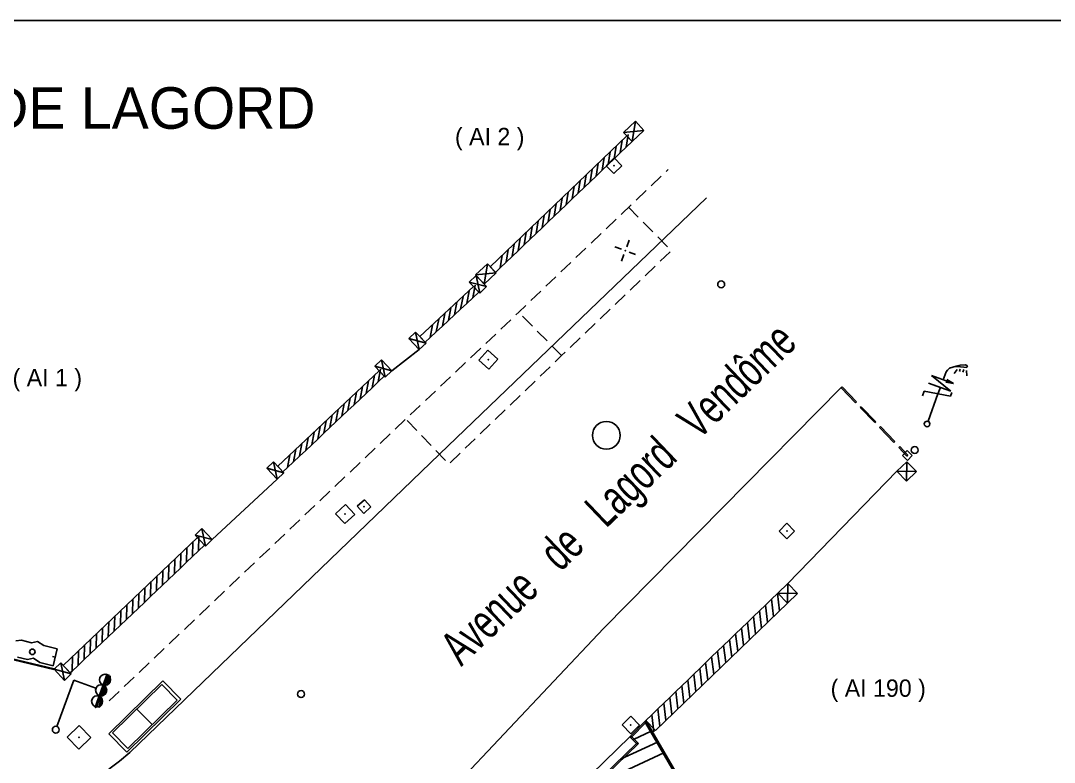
# Model space of a CAD drawing. Extents: x -215 to 206, y -120 to -34.
# Drawn here: x -129.6 to -99.75, y -55.29 to -33.86 of the extents above; entities that cross this region are included whole.
import ezdxf
from ezdxf.enums import TextEntityAlignment as Align

# ---------------------------------------------------------------- set-up
doc = ezdxf.new("R2010")
doc.units = 0
doc.header["$MEASUREMENT"] = 0
doc.layers.add('TOP$BATI', color=7, linetype='CONTINUOUS')
doc.styles.add('txt', font='TXT', dxfattribs={"height": 0.2})

msp = doc.modelspace()

# ---------------------------------------------------------------- linework, layer by layer
at = {"layer": 'TOP$BATI', "color": 7, "linetype": 'Continuous'}
for p, q in [((206.037, -33.859, 989.685), (-214.731, -33.859, 989.685)), ((-112.188, -37.088, 999.216), (-111.844, -36.767, 999.216)), ((-112.188, -37.088, 999.216), (-111.844, -36.767, 999.216)), ((-111.844, -36.767, 999.216), (-111.942, -37.351, 999.216)), ((-111.844, -36.767, 999.216), (-111.598, -37.03, 999.216)), ((-112.094, -37.192, 999.216), (-116.039, -40.976, 999.216)), ((-111.598, -37.03, 999.216), (-112.188, -37.088, 999.216)), ((-111.942, -37.351, 999.216), (-112.188, -37.088, 999.216)), ((-112.115, -37.517, 999.216), (-112.051, -37.15, 999.216)), ((-112.051, -37.15, 999.216), (-112.115, -37.517, 999.216)), ((-111.942, -37.351, 999.216), (-112.094, -37.192, 999.216)), ((-111.598, -37.03, 999.216), (-111.942, -37.351, 999.216)), ((-112.462, -37.849, 999.216), (-112.397, -37.483, 999.216)), ((-112.397, -37.483, 999.216), (-112.462, -37.849, 999.216)), ((-112.288, -37.683, 999.216), (-112.224, -37.316, 999.216)), ((-112.224, -37.316, 999.216), (-112.288, -37.683, 999.216)), ((-112.115, -37.517, 999.216), (-112.288, -37.683, 999.216)), ((-111.942, -37.351, 999.216), (-112.115, -37.517, 999.216)), ((-112.808, -38.181, 999.216), (-112.744, -37.815, 999.216)), ((-112.744, -37.815, 999.216), (-112.808, -38.181, 999.216)), ((-112.46, -37.826, 999.401), (-112.689, -38.05, 999.401)), ((-112.635, -38.015, 999.216), (-112.571, -37.649, 999.216)), ((-112.571, -37.649, 999.216), (-112.635, -38.015, 999.216)), ((-112.462, -37.849, 999.216), (-112.635, -38.015, 999.216)), ((-112.288, -37.683, 999.216), (-112.462, -37.849, 999.216)), ((-112.236, -38.056, 999.401), (-112.46, -37.826, 999.401)), ((-113.154, -38.514, 999.216), (-113.09, -38.147, 999.216)), ((-113.09, -38.147, 999.216), (-113.154, -38.514, 999.216)), ((-112.981, -38.348, 999.216), (-112.917, -37.981, 999.216)), ((-112.917, -37.981, 999.216), (-112.981, -38.348, 999.216)), ((-112.808, -38.181, 999.216), (-112.981, -38.348, 999.216)), ((-112.635, -38.015, 999.216), (-112.808, -38.181, 999.216)), ((-112.689, -38.05, 999.401), (-112.465, -38.28, 999.401)), ((-112.465, -38.28, 999.401), (-112.236, -38.056, 999.401)), ((-110.96, -38.216, 991.352), (-110.899, -38.157, 991.352)), ((-113.501, -38.846, 999.216), (-113.437, -38.48, 999.216)), ((-113.437, -38.48, 999.216), (-113.501, -38.846, 999.216)), ((-113.328, -38.68, 999.216), (-113.263, -38.313, 999.216)), ((-113.263, -38.313, 999.216), (-113.328, -38.68, 999.216)), ((-112.981, -38.348, 999.216), (-113.154, -38.514, 999.216)), ((-111.394, -38.631, 991.352), (-111.105, -38.355, 991.352)), ((-113.674, -39.012, 999.216), (-113.61, -38.646, 999.216)), ((-113.61, -38.646, 999.216), (-113.674, -39.012, 999.216)), ((-113.328, -38.68, 999.216), (-113.501, -38.846, 999.216)), ((-113.154, -38.514, 999.216), (-113.328, -38.68, 999.216)), ((-111.827, -39.046, 991.352), (-111.538, -38.769, 991.352)), ((-117.498, -46.383, 999.996), (-109.793, -38.979, 999.996)), ((-114.021, -39.344, 999.216), (-113.956, -38.978, 999.216)), ((-113.956, -38.978, 999.216), (-114.021, -39.344, 999.216)), ((-113.847, -39.178, 999.216), (-113.783, -38.812, 999.216)), ((-113.783, -38.812, 999.216), (-113.847, -39.178, 999.216)), ((-113.674, -39.012, 999.216), (-113.847, -39.178, 999.216)), ((-113.501, -38.846, 999.216), (-113.674, -39.012, 999.216)), ((-114.367, -39.677, 999.216), (-114.303, -39.31, 999.216)), ((-114.303, -39.31, 999.216), (-114.367, -39.677, 999.216)), ((-114.194, -39.51, 999.216), (-114.129, -39.144, 999.216)), ((-114.129, -39.144, 999.216), (-114.194, -39.51, 999.216)), ((-114.021, -39.344, 999.216), (-114.194, -39.51, 999.216)), ((-113.847, -39.178, 999.216), (-114.021, -39.344, 999.216)), ((-112.26, -39.461, 991.352), (-111.972, -39.184, 991.352)), ((-112.042, -39.252, 999.283), (-111.762, -39.537, 999.283)), ((-114.713, -40.009, 999.216), (-114.649, -39.642, 999.216)), ((-114.649, -39.642, 999.216), (-114.713, -40.009, 999.216)), ((-114.54, -39.843, 999.216), (-114.476, -39.476, 999.216)), ((-114.476, -39.476, 999.216), (-114.54, -39.843, 999.216)), ((-114.367, -39.677, 999.216), (-114.54, -39.843, 999.216)), ((-114.194, -39.51, 999.216), (-114.367, -39.677, 999.216)), ((-112.694, -39.876, 991.352), (-112.405, -39.599, 991.352)), ((-111.622, -39.68, 996.573), (-111.342, -39.966, 996.573)), ((-115.06, -40.341, 999.216), (-114.996, -39.975, 999.216)), ((-114.996, -39.975, 999.216), (-115.06, -40.341, 999.216)), ((-114.887, -40.175, 999.216), (-114.822, -39.809, 999.216)), ((-114.822, -39.809, 999.216), (-114.887, -40.175, 999.216)), ((-114.54, -39.843, 999.216), (-114.713, -40.009, 999.216)), ((-115.233, -40.507, 999.216), (-115.169, -40.141, 999.216)), ((-115.169, -40.141, 999.216), (-115.233, -40.507, 999.216)), ((-114.887, -40.175, 999.216), (-115.06, -40.341, 999.216)), ((-114.713, -40.009, 999.216), (-114.887, -40.175, 999.216)), ((-113.127, -40.291, 991.352), (-112.838, -40.014, 991.352)), ((-112.029, -40.204, 999.314), (-112.097, -40.392, 999.314)), ((-111.202, -40.108, 993.862), (-110.922, -40.394, 993.862)), ((-115.579, -40.84, 999.216), (-115.515, -40.473, 999.216)), ((-115.515, -40.473, 999.216), (-115.579, -40.84, 999.216)), ((-115.406, -40.673, 999.216), (-115.342, -40.307, 999.216)), ((-115.342, -40.307, 999.216), (-115.406, -40.673, 999.216)), ((-115.233, -40.507, 999.216), (-115.406, -40.673, 999.216)), ((-115.06, -40.341, 999.216), (-115.233, -40.507, 999.216)), ((-113.561, -40.705, 991.352), (-113.272, -40.429, 991.352)), ((-112.439, -40.395, 999.314), (-112.251, -40.464, 999.314)), ((-111.838, -40.614, 999.314), (-112.026, -40.546, 999.314)), ((-110.845, -40.536, 991.352), (-111.133, -40.813, 991.352)), ((-116.459, -41.208, 999.502), (-116.115, -40.887, 999.502)), ((-116.459, -41.208, 999.502), (-116.115, -40.887, 999.502)), ((-116.115, -40.887, 999.502), (-116.213, -41.471, 999.502)), ((-116.115, -40.887, 999.502), (-115.869, -41.15, 999.502)), ((-115.752, -41.006, 999.216), (-115.688, -40.639, 999.216)), ((-115.688, -40.639, 999.216), (-115.752, -41.006, 999.216)), ((-115.579, -40.84, 999.216), (-115.752, -41.006, 999.216)), ((-115.406, -40.673, 999.216), (-115.579, -40.84, 999.216)), ((-113.994, -41.12, 991.352), (-113.705, -40.844, 991.352)), ((-112.248, -40.805, 999.314), (-112.18, -40.617, 999.314)), ((-115.869, -41.15, 999.502), (-116.459, -41.208, 999.502)), ((-115.869, -41.15, 999.502), (-116.213, -41.471, 999.502)), ((-115.887, -41.134, 999.495), (-116.039, -40.976, 999.495)), ((-115.752, -41.006, 999.216), (-115.887, -41.134, 999.216)), ((-111.278, -40.951, 991.352), (-111.567, -41.228, 991.352)), ((-116.447, -41.226, 999.502), (-116.642, -41.412, 999.502)), ((-116.447, -41.226, 999.502), (-116.642, -41.412, 999.502)), ((-116.642, -41.412, 999.502), (-116.339, -41.73, 999.502)), ((-116.642, -41.412, 999.502), (-116.144, -41.544, 999.502)), ((-116.213, -41.471, 999.502), (-116.459, -41.208, 999.502)), ((-116.144, -41.544, 999.502), (-116.447, -41.226, 999.502)), ((-116.339, -41.73, 999.502), (-116.447, -41.226, 999.502)), ((-114.428, -41.535, 991.352), (-114.139, -41.259, 991.352)), ((-111.711, -41.366, 991.352), (-112, -41.643, 991.352)), ((-116.516, -41.54, 999.614), (-118.068, -42.99, 999.614)), ((-116.717, -42.029, 999.614), (-116.648, -41.663, 999.614)), ((-116.648, -41.663, 999.614), (-116.717, -42.029, 999.614)), ((-116.542, -41.865, 999.614), (-116.473, -41.499, 999.614)), ((-116.473, -41.499, 999.614), (-116.542, -41.865, 999.614)), ((-116.366, -41.701, 999.614), (-116.542, -41.865, 999.614)), ((-116.366, -41.701, 999.614), (-116.516, -41.54, 999.614)), ((-116.339, -41.73, 999.502), (-116.144, -41.544, 999.502)), ((-114.861, -41.95, 991.352), (-114.572, -41.673, 991.352)), ((-112.144, -41.782, 991.352), (-112.433, -42.058, 991.352)), ((-117.068, -42.357, 999.614), (-116.999, -41.991, 999.614)), ((-116.999, -41.991, 999.614), (-117.068, -42.357, 999.614)), ((-116.892, -42.193, 999.614), (-116.823, -41.827, 999.614)), ((-116.823, -41.827, 999.614), (-116.892, -42.193, 999.614)), ((-116.717, -42.029, 999.614), (-116.892, -42.193, 999.614)), ((-116.542, -41.865, 999.614), (-116.717, -42.029, 999.614)), ((-115.214, -42.287, 991.352), (-115.006, -42.088, 991.352)), ((-117.418, -42.684, 999.614), (-117.349, -42.319, 999.614)), ((-117.349, -42.319, 999.614), (-117.418, -42.684, 999.614)), ((-117.243, -42.521, 999.614), (-117.174, -42.155, 999.614)), ((-117.174, -42.155, 999.614), (-117.243, -42.521, 999.614)), ((-117.068, -42.357, 999.614), (-117.243, -42.521, 999.614)), ((-116.892, -42.193, 999.614), (-117.068, -42.357, 999.614)), ((-115.295, -42.364, 991.352), (-115.214, -42.287, 991.352)), ((-112.577, -42.197, 991.352), (-112.866, -42.474, 991.352)), ((-117.769, -43.012, 999.614), (-117.7, -42.647, 999.614)), ((-117.7, -42.647, 999.614), (-117.769, -43.012, 999.614)), ((-117.594, -42.848, 999.614), (-117.525, -42.483, 999.614)), ((-117.525, -42.483, 999.614), (-117.594, -42.848, 999.614)), ((-117.418, -42.684, 999.614), (-117.594, -42.848, 999.614)), ((-117.243, -42.521, 999.614), (-117.418, -42.684, 999.614)), ((-115.731, -42.776, 991.352), (-115.441, -42.502, 991.352)), ((-114.82, -42.685, 993.886), (-115.101, -42.401, 993.886)), ((-113.01, -42.612, 991.352), (-113.299, -42.889, 991.352)), ((-118.194, -42.861, 999.614), (-118.389, -43.047, 999.614)), ((-118.194, -42.861, 999.614), (-118.389, -43.047, 999.614)), ((-117.89, -43.18, 999.614), (-118.194, -42.861, 999.614)), ((-118.086, -43.366, 999.614), (-118.194, -42.861, 999.614)), ((-117.594, -42.848, 999.614), (-117.769, -43.012, 999.614)), ((-116.167, -43.189, 991.352), (-115.876, -42.914, 991.352)), ((-114.398, -43.112, 996.601), (-114.679, -42.827, 996.601)), ((-118.389, -43.047, 999.614), (-118.086, -43.366, 999.614)), ((-118.389, -43.047, 999.614), (-117.89, -43.18, 999.614)), ((-118.086, -43.366, 999.614), (-117.89, -43.18, 999.614)), ((-117.918, -43.151, 999.614), (-118.068, -42.99, 999.614)), ((-117.769, -43.012, 999.614), (-117.918, -43.151, 999.614)), ((-113.976, -43.538, 999.316), (-114.257, -43.254, 999.316)), ((-113.443, -43.027, 991.352), (-113.732, -43.304, 991.352)), ((-118.875, -43.978, 999.645), (-118.086, -43.366, 999.645)), ((-116.603, -43.601, 991.352), (-116.312, -43.326, 991.352)), ((-116.109, -43.378, 999.455), (-116.369, -43.666, 999.455)), ((-115.82, -43.638, 999.455), (-116.109, -43.378, 999.455)), ((-113.976, -43.538, 991.352), (-114.165, -43.72, 991.352)), ((-113.876, -43.443, 991.352), (-113.976, -43.538, 991.352)), ((-119.178, -43.659, 999.645), (-119.374, -43.845, 999.645)), ((-119.178, -43.659, 999.645), (-119.374, -43.845, 999.645)), ((-119.374, -43.845, 999.645), (-119.07, -44.164, 999.645)), ((-119.374, -43.845, 999.645), (-118.875, -43.978, 999.645)), ((-118.875, -43.978, 999.645), (-119.178, -43.659, 999.645)), ((-119.07, -44.164, 999.645), (-119.178, -43.659, 999.645)), ((-117.039, -44.013, 991.352), (-116.748, -43.738, 991.352)), ((-116.369, -43.666, 999.455), (-116.081, -43.927, 999.455)), ((-116.081, -43.927, 999.455), (-115.82, -43.638, 999.455)), ((-114.309, -43.858, 991.352), (-114.597, -44.136, 991.352)), ((-102.771, -43.897, 999.237), (-102.675, -43.868, 999.237)), ((-102.675, -43.868, 999.237), (-102.579, -43.839, 999.237)), ((-102.542, -43.853, 999.237), (-102.605, -43.851, 999.237)), ((-102.579, -43.839, 999.237), (-102.465, -43.817, 999.237)), ((-102.277, -43.885, 999.237), (-102.542, -43.853, 999.237)), ((-102.465, -43.817, 999.237), (-102.313, -43.808, 999.237)), ((-102.313, -43.808, 999.237), (-102.275, -43.822, 999.237)), ((-102.27, -43.867, 999.237), (-102.277, -43.885, 999.237)), ((-102.275, -43.822, 999.237), (-102.257, -43.829, 999.237)), ((-102.263, -43.848, 999.237), (-102.27, -43.867, 999.237)), ((-102.257, -43.829, 999.237), (-102.263, -43.848, 999.237)), ((-119.249, -43.975, 999.781), (-122.173, -46.737, 999.781)), ((-119.447, -44.465, 999.781), (-119.38, -44.099, 999.781)), ((-119.38, -44.099, 999.781), (-119.447, -44.465, 999.781)), ((-119.273, -44.3, 999.781), (-119.206, -43.934, 999.781)), ((-119.206, -43.934, 999.781), (-119.273, -44.3, 999.781)), ((-119.098, -44.136, 999.781), (-119.273, -44.3, 999.781)), ((-119.098, -44.136, 999.781), (-119.249, -43.975, 999.781)), ((-119.07, -44.164, 999.645), (-118.875, -43.978, 999.645)), ((-117.475, -44.425, 991.352), (-117.184, -44.151, 991.352)), ((-102.739, -44.569, 999.237), (-103.296, -44.111, 999.237)), ((-103.296, -44.111, 999.237), (-102.656, -44.343, 999.237)), ((-102.957, -44.234, 999.237), (-102.875, -44.008, 999.237)), ((-102.875, -44.008, 999.237), (-102.836, -43.959, 999.237)), ((-102.836, -43.959, 999.237), (-102.771, -43.897, 999.237)), ((-102.55, -43.935, 999.237), (-102.636, -44.053, 999.237)), ((-102.462, -43.925, 999.237), (-102.489, -44, 999.237)), ((-102.361, -43.94, 999.237), (-102.388, -44.015, 999.237)), ((-102.286, -43.967, 999.237), (-102.277, -44.119, 999.237)), ((-119.796, -44.795, 999.781), (-119.729, -44.429, 999.781)), ((-119.729, -44.429, 999.781), (-119.796, -44.795, 999.781)), ((-119.621, -44.63, 999.781), (-119.554, -44.264, 999.781)), ((-119.554, -44.264, 999.781), (-119.621, -44.63, 999.781)), ((-119.447, -44.465, 999.781), (-119.621, -44.63, 999.781)), ((-119.273, -44.3, 999.781), (-119.447, -44.465, 999.781)), ((-114.741, -44.275, 991.352), (-115.029, -44.552, 991.352)), ((-105.892, -44.452, 999.079), (-112.77, -51.422, 999.079)), ((-105.906, -44.466, 999.079), (-105.877, -44.438, 999.079)), ((-105.49, -44.898, 999.079), (-105.906, -44.466, 999.079)), ((-105.877, -44.438, 999.079), (-105.461, -44.87, 999.079)), ((-103.039, -44.459, 999.237), (-103.377, -44.336, 999.237)), ((-103.377, -44.336, 999.237), (-102.739, -44.569, 999.237)), ((-103.108, -44.647, 999.237), (-103.039, -44.459, 999.237)), ((-102.877, -44.305, 999.237), (-102.656, -44.343, 999.237)), ((-102.656, -44.343, 999.237), (-102.85, -44.23, 999.237)), ((-120.145, -45.124, 999.781), (-120.078, -44.758, 999.781)), ((-120.078, -44.758, 999.781), (-120.145, -45.124, 999.781)), ((-119.97, -44.96, 999.781), (-119.903, -44.594, 999.781)), ((-119.903, -44.594, 999.781), (-119.97, -44.96, 999.781)), ((-119.621, -44.63, 999.781), (-119.796, -44.795, 999.781)), ((-117.911, -44.838, 991.352), (-117.62, -44.563, 991.352)), ((-115.174, -44.69, 991.352), (-115.462, -44.968, 991.352)), ((-103.552, -44.698, 999.237), (-103.504, -44.567, 999.237)), ((-103.504, -44.567, 999.237), (-102.749, -44.714, 999.237)), ((-103.395, -45.436, 999.237), (-103.108, -44.647, 999.237)), ((-102.749, -44.714, 999.237), (-102.708, -44.601, 999.237)), ((-120.319, -45.289, 999.781), (-120.252, -44.923, 999.781)), ((-120.252, -44.923, 999.781), (-120.319, -45.289, 999.781)), ((-119.97, -44.96, 999.781), (-120.145, -45.124, 999.781)), ((-119.796, -44.795, 999.781), (-119.97, -44.96, 999.781)), ((-118.347, -45.25, 991.352), (-118.056, -44.975, 991.352)), ((-105.461, -44.87, 999.079), (-105.49, -44.898, 999.079)), ((-105.351, -45.042, 996.824), (-105.323, -45.015, 996.824)), ((-104.935, -45.474, 996.824), (-105.351, -45.042, 996.824)), ((-105.323, -45.015, 996.824), (-104.906, -45.447, 996.824)), ((-120.668, -45.619, 999.781), (-120.601, -45.253, 999.781)), ((-120.601, -45.253, 999.781), (-120.668, -45.619, 999.781)), ((-120.494, -45.454, 999.781), (-120.427, -45.088, 999.781)), ((-120.427, -45.088, 999.781), (-120.494, -45.454, 999.781)), ((-120.319, -45.289, 999.781), (-120.494, -45.454, 999.781)), ((-120.145, -45.124, 999.781), (-120.319, -45.289, 999.781)), ((-115.606, -45.106, 991.352), (-115.894, -45.384, 991.352)), ((-121.017, -45.948, 999.781), (-120.95, -45.582, 999.781)), ((-120.95, -45.582, 999.781), (-121.017, -45.948, 999.781)), ((-120.843, -45.783, 999.781), (-120.776, -45.418, 999.781)), ((-120.776, -45.418, 999.781), (-120.843, -45.783, 999.781)), ((-120.668, -45.619, 999.781), (-120.843, -45.783, 999.781)), ((-120.494, -45.454, 999.781), (-120.668, -45.619, 999.781)), ((-118.782, -45.663, 991.657), (-118.492, -45.387, 991.657)), ((-118.161, -45.699, 991.352), (-118.437, -45.41, 991.352)), ((-116.038, -45.523, 991.352), (-116.326, -45.8, 991.352)), ((-104.906, -45.447, 996.824), (-104.935, -45.474, 996.824)), ((-104.796, -45.618, 994.569), (-104.767, -45.591, 994.569)), ((-104.38, -46.051, 994.569), (-104.796, -45.618, 994.569)), ((-104.767, -45.591, 994.569), (-104.351, -46.023, 994.569)), ((-121.366, -46.278, 999.781), (-121.299, -45.912, 999.781)), ((-121.299, -45.912, 999.781), (-121.366, -46.278, 999.781)), ((-121.192, -46.113, 999.781), (-121.125, -45.747, 999.781)), ((-121.125, -45.747, 999.781), (-121.192, -46.113, 999.781)), ((-121.017, -45.948, 999.781), (-121.192, -46.113, 999.781)), ((-120.843, -45.783, 999.781), (-121.017, -45.948, 999.781)), ((-119.217, -46.076, 992.089), (-118.927, -45.801, 992.089)), ((-117.746, -46.133, 991.352), (-118.022, -45.844, 991.352)), ((-116.471, -45.938, 991.352), (-116.759, -46.216, 991.352)), ((-121.715, -46.608, 999.781), (-121.648, -46.242, 999.781)), ((-121.648, -46.242, 999.781), (-121.715, -46.608, 999.781)), ((-121.541, -46.443, 999.781), (-121.474, -46.077, 999.781)), ((-121.474, -46.077, 999.781), (-121.541, -46.443, 999.781)), ((-121.192, -46.113, 999.781), (-121.366, -46.278, 999.781)), ((-119.652, -46.49, 992.521), (-119.362, -46.214, 992.521)), ((-104.351, -46.023, 994.569), (-104.38, -46.051, 994.569)), ((-104.242, -46.195, 992.314), (-104.213, -46.167, 992.314)), ((-104.005, -46.44, 992.314), (-104.242, -46.195, 992.314)), ((-104.213, -46.167, 992.314), (-103.976, -46.413, 992.314)), ((-126.444, -55.004, 999.996), (-117.498, -46.383, 999.996)), ((-121.89, -46.772, 999.781), (-121.823, -46.406, 999.781)), ((-121.823, -46.406, 999.781), (-121.89, -46.772, 999.781)), ((-121.541, -46.443, 999.781), (-121.715, -46.608, 999.781)), ((-121.366, -46.278, 999.781), (-121.541, -46.443, 999.781)), ((-117.331, -46.566, 991.352), (-117.608, -46.277, 991.352)), ((-116.903, -46.355, 991.352), (-117.191, -46.632, 991.352)), ((-103.994, -46.284, 991.352), (-104.133, -46.428, 991.352)), ((-104.133, -46.428, 991.352), (-103.989, -46.567, 991.352)), ((-103.976, -46.413, 992.314), (-104.005, -46.44, 992.314)), ((-103.85, -46.423, 991.352), (-103.994, -46.284, 991.352)), ((-103.989, -46.567, 991.352), (-103.85, -46.423, 991.352)), ((-122.298, -46.608, 999.781), (-122.493, -46.794, 999.781)), ((-122.298, -46.608, 999.781), (-122.493, -46.794, 999.781)), ((-122.493, -46.794, 999.781), (-122.19, -47.112, 999.781)), ((-122.493, -46.794, 999.781), (-121.994, -46.926, 999.781)), ((-121.994, -46.926, 999.781), (-122.298, -46.608, 999.781)), ((-122.19, -47.112, 999.781), (-122.298, -46.608, 999.781)), ((-122.022, -46.897, 999.781), (-122.173, -46.737, 999.781)), ((-121.89, -46.772, 999.781), (-122.022, -46.897, 999.781)), ((-121.715, -46.608, 999.781), (-121.89, -46.772, 999.781)), ((-120.087, -46.903, 992.953), (-119.797, -46.627, 992.953)), ((-104.003, -46.603, 999.207), (-104.291, -46.881, 999.207)), ((-104.003, -46.603, 999.207), (-104.013, -47.169, 999.207)), ((-103.725, -46.891, 999.207), (-104.003, -46.603, 999.207)), ((-124.063, -48.856, 999.781), (-122.19, -47.112, 999.781)), ((-122.19, -47.112, 999.781), (-121.994, -46.926, 999.781)), ((-120.522, -47.316, 993.384), (-120.232, -47.041, 993.384)), ((-104.291, -46.881, 999.207), (-107.441, -50.121, 999.207)), ((-104.291, -46.881, 999.207), (-104.013, -47.169, 999.207)), ((-103.725, -46.891, 999.207), (-104.291, -46.881, 999.207)), ((-104.013, -47.169, 999.207), (-103.725, -46.891, 999.207)), ((-104.013, -47.169, 999.207), (-103.725, -46.891, 999.207)), ((-120.957, -47.73, 993.816), (-120.667, -47.454, 993.816)), ((-119.673, -47.708, 999.574), (-119.876, -47.893, 999.574)), ((-119.488, -47.911, 999.574), (-119.673, -47.708, 999.574)), ((-121.392, -48.143, 994.248), (-121.102, -47.867, 994.248)), ((-120.219, -47.842, 999.592), (-120.502, -48.11, 999.592)), ((-119.952, -48.125, 999.592), (-120.219, -47.842, 999.592)), ((-119.876, -47.893, 999.574), (-119.691, -48.096, 999.574)), ((-119.691, -48.096, 999.574), (-119.488, -47.911, 999.574)), ((-121.826, -48.556, 994.68), (-121.536, -48.281, 994.68)), ((-120.502, -48.11, 999.592), (-120.234, -48.392, 999.592)), ((-120.234, -48.392, 999.592), (-119.952, -48.125, 999.592)), ((-124.366, -48.537, 999.961), (-124.562, -48.723, 999.961)), ((-124.366, -48.537, 999.961), (-124.562, -48.723, 999.961)), ((-124.063, -48.856, 999.961), (-124.366, -48.537, 999.961)), ((-124.258, -49.042, 999.961), (-124.366, -48.537, 999.961)), ((-107.474, -48.383, 999.226), (-107.698, -48.611, 999.226)), ((-107.698, -48.611, 999.226), (-107.471, -48.836, 999.226)), ((-107.246, -48.608, 999.226), (-107.474, -48.383, 999.226)), ((-107.471, -48.836, 999.226), (-107.246, -48.608, 999.226)), ((-124.493, -48.796, 999.961), (-128.371, -52.489, 999.961)), ((-124.634, -49.344, 999.961), (-124.623, -48.92, 999.961)), ((-124.623, -48.92, 999.961), (-124.634, -49.344, 999.961)), ((-124.562, -48.723, 999.961), (-124.258, -49.042, 999.961)), ((-124.562, -48.723, 999.961), (-124.063, -48.856, 999.961)), ((-124.286, -49.013, 999.961), (-124.493, -48.796, 999.961)), ((-124.46, -49.179, 999.961), (-124.45, -48.755, 999.961)), ((-124.45, -48.755, 999.961), (-124.46, -49.179, 999.961)), ((-124.258, -49.042, 999.961), (-124.063, -48.856, 999.961)), ((-122.261, -48.97, 995.111), (-121.971, -48.694, 995.111)), ((-124.981, -49.675, 999.961), (-124.971, -49.251, 999.961)), ((-124.971, -49.251, 999.961), (-124.981, -49.675, 999.961)), ((-124.808, -49.51, 999.961), (-124.797, -49.086, 999.961)), ((-124.797, -49.086, 999.961), (-124.808, -49.51, 999.961)), ((-124.46, -49.179, 999.961), (-124.634, -49.344, 999.961)), ((-124.286, -49.013, 999.961), (-124.46, -49.179, 999.961)), ((-122.696, -49.383, 995.543), (-122.406, -49.108, 995.543)), ((-125.155, -49.841, 999.961), (-125.145, -49.416, 999.961)), ((-125.145, -49.416, 999.961), (-125.155, -49.841, 999.961)), ((-124.808, -49.51, 999.961), (-124.981, -49.675, 999.961)), ((-124.634, -49.344, 999.961), (-124.808, -49.51, 999.961)), ((-123.131, -49.797, 995.975), (-122.841, -49.521, 995.975)), ((-125.503, -50.172, 999.961), (-125.492, -49.748, 999.961)), ((-125.492, -49.748, 999.961), (-125.503, -50.172, 999.961)), ((-125.329, -50.006, 999.961), (-125.319, -49.582, 999.961)), ((-125.319, -49.582, 999.961), (-125.329, -50.006, 999.961)), ((-125.155, -49.841, 999.961), (-125.329, -50.006, 999.961)), ((-124.981, -49.675, 999.961), (-125.155, -49.841, 999.961)), ((-125.85, -50.503, 999.961), (-125.84, -50.079, 999.961)), ((-125.84, -50.079, 999.961), (-125.85, -50.503, 999.961)), ((-125.676, -50.337, 999.961), (-125.666, -49.913, 999.961)), ((-125.666, -49.913, 999.961), (-125.676, -50.337, 999.961)), ((-125.329, -50.006, 999.961), (-125.503, -50.172, 999.961)), ((-123.566, -50.21, 996.407), (-123.276, -49.934, 996.407)), ((-107.441, -50.121, 999.223), (-107.73, -50.399, 999.223)), ((-107.441, -50.121, 999.223), (-107.451, -50.688, 999.223)), ((-107.163, -50.409, 999.223), (-107.441, -50.121, 999.223)), ((-126.198, -50.834, 999.961), (-126.188, -50.41, 999.961)), ((-126.188, -50.41, 999.961), (-126.198, -50.834, 999.961)), ((-126.024, -50.668, 999.961), (-126.014, -50.244, 999.961)), ((-126.014, -50.244, 999.961), (-126.024, -50.668, 999.961)), ((-125.676, -50.337, 999.961), (-125.85, -50.503, 999.961)), ((-125.503, -50.172, 999.961), (-125.676, -50.337, 999.961)), ((-124.001, -50.623, 996.838), (-123.711, -50.348, 996.838)), ((-107.917, -50.58, 991.352), (-107.744, -50.413, 991.352)), ((-107.744, -50.413, 991.352), (-107.73, -50.399, 991.352)), ((-107.744, -50.413, 991.352), (-107.682, -50.91, 991.352)), ((-107.682, -50.91, 991.352), (-107.744, -50.413, 991.352)), ((-107.73, -50.399, 999.223), (-107.452, -50.687, 999.223)), ((-107.73, -50.399, 999.223), (-107.451, -50.688, 999.223)), ((-107.163, -50.409, 999.223), (-107.73, -50.399, 999.223)), ((-107.451, -50.688, 999.223), (-107.163, -50.409, 999.223)), ((-107.451, -50.688, 999.223), (-107.163, -50.409, 999.223)), ((-126.546, -51.165, 999.961), (-126.535, -50.741, 999.961)), ((-126.535, -50.741, 999.961), (-126.546, -51.165, 999.961)), ((-126.372, -50.999, 999.961), (-126.361, -50.575, 999.961)), ((-126.361, -50.575, 999.961), (-126.372, -50.999, 999.961)), ((-126.024, -50.668, 999.961), (-126.198, -50.834, 999.961)), ((-125.85, -50.503, 999.961), (-126.024, -50.668, 999.961)), ((-111.266, -54.367, 991.352), (-107.452, -50.687, 991.352)), ((-108.09, -50.747, 991.352), (-107.917, -50.58, 991.352)), ((-107.917, -50.58, 991.352), (-107.855, -51.076, 991.352)), ((-107.855, -51.076, 991.352), (-107.917, -50.58, 991.352)), ((-126.719, -51.33, 999.961), (-126.709, -50.906, 999.961)), ((-126.709, -50.906, 999.961), (-126.719, -51.33, 999.961)), ((-126.372, -50.999, 999.961), (-126.546, -51.165, 999.961)), ((-126.198, -50.834, 999.961), (-126.372, -50.999, 999.961)), ((-124.436, -51.037, 997.27), (-124.146, -50.761, 997.27)), ((-108.435, -51.08, 991.352), (-108.262, -50.913, 991.352)), ((-108.262, -50.913, 991.352), (-108.09, -50.747, 991.352)), ((-108.262, -50.913, 991.352), (-108.2, -51.409, 991.352)), ((-108.2, -51.409, 991.352), (-108.262, -50.913, 991.352)), ((-108.09, -50.747, 991.352), (-108.028, -51.243, 991.352)), ((-108.028, -51.243, 991.352), (-108.09, -50.747, 991.352)), ((-127.067, -51.661, 999.961), (-127.056, -51.237, 999.961)), ((-127.056, -51.237, 999.961), (-127.067, -51.661, 999.961)), ((-126.893, -51.496, 999.961), (-126.883, -51.072, 999.961)), ((-126.883, -51.072, 999.961), (-126.893, -51.496, 999.961)), ((-126.719, -51.33, 999.961), (-126.893, -51.496, 999.961)), ((-126.546, -51.165, 999.961), (-126.719, -51.33, 999.961)), ((-124.871, -51.45, 997.702), (-124.581, -51.175, 997.702)), ((-108.78, -51.413, 991.352), (-108.608, -51.247, 991.352)), ((-108.608, -51.247, 991.352), (-108.435, -51.08, 991.352)), ((-108.608, -51.247, 991.352), (-108.546, -51.743, 991.352)), ((-108.546, -51.743, 991.352), (-108.608, -51.247, 991.352)), ((-108.435, -51.08, 991.352), (-108.373, -51.576, 991.352)), ((-108.373, -51.576, 991.352), (-108.435, -51.08, 991.352)), ((-127.414, -51.992, 999.961), (-127.404, -51.568, 999.961)), ((-127.404, -51.568, 999.961), (-127.414, -51.992, 999.961)), ((-127.241, -51.827, 999.961), (-127.23, -51.403, 999.961)), ((-127.23, -51.403, 999.961), (-127.241, -51.827, 999.961)), ((-126.893, -51.496, 999.961), (-127.067, -51.661, 999.961)), ((-125.305, -51.864, 998.134), (-125.016, -51.588, 998.134)), ((-112.77, -51.422, 999.079), (-118.055, -57.025, 999.079)), ((-109.126, -51.746, 991.352), (-108.953, -51.58, 991.352)), ((-108.953, -51.58, 991.352), (-108.78, -51.413, 991.352)), ((-108.953, -51.58, 991.352), (-108.891, -52.076, 991.352)), ((-108.891, -52.076, 991.352), (-108.953, -51.58, 991.352)), ((-108.78, -51.413, 991.352), (-108.719, -51.909, 991.352)), ((-108.719, -51.909, 991.352), (-108.78, -51.413, 991.352)), ((-129.573, -51.765, 991.352), (-129.74, -51.777, 991.352)), ((-129.281, -51.835, 991.352), (-129.573, -51.765, 991.352)), ((-129.107, -51.794, 991.352), (-129.281, -51.835, 991.352)), ((-128.931, -51.918, 991.352), (-129.107, -51.794, 991.352)), ((-128.542, -52.011, 991.352), (-128.931, -51.918, 991.352)), ((-127.762, -52.323, 999.961), (-127.752, -51.899, 999.961)), ((-127.752, -51.899, 999.961), (-127.762, -52.323, 999.961)), ((-127.588, -52.158, 999.961), (-127.578, -51.734, 999.961)), ((-127.578, -51.734, 999.961), (-127.588, -52.158, 999.961)), ((-127.241, -51.827, 999.961), (-127.414, -51.992, 999.961)), ((-127.067, -51.661, 999.961), (-127.241, -51.827, 999.961)), ((-109.471, -52.08, 991.352), (-109.299, -51.913, 991.352)), ((-109.299, -51.913, 991.352), (-109.126, -51.746, 991.352)), ((-109.299, -51.913, 991.352), (-109.237, -52.409, 991.352)), ((-109.237, -52.409, 991.352), (-109.299, -51.913, 991.352)), ((-109.126, -51.746, 991.352), (-109.064, -52.243, 991.352)), ((-109.064, -52.243, 991.352), (-109.126, -51.746, 991.352)), ((-128.637, -52.612, 991.352), (-130.967, -52.056, 991.352)), ((-130.962, -52.037, 991.352), (-128.633, -52.593, 991.352)), ((-128.6, -52.255, 991.352), (-128.678, -52.236, 991.352)), ((-128.658, -52.498, 991.352), (-128.542, -52.011, 991.352)), ((-128.11, -52.654, 999.961), (-128.099, -52.23, 999.961)), ((-128.099, -52.23, 999.961), (-128.11, -52.654, 999.961)), ((-127.936, -52.489, 999.961), (-127.925, -52.065, 999.961)), ((-127.925, -52.065, 999.961), (-127.936, -52.489, 999.961)), ((-127.588, -52.158, 999.961), (-127.762, -52.323, 999.961)), ((-127.414, -51.992, 999.961), (-127.588, -52.158, 999.961)), ((-125.74, -52.277, 998.565), (-125.45, -52.001, 998.565)), ((-109.644, -52.246, 991.352), (-109.471, -52.08, 991.352)), ((-109.471, -52.08, 991.352), (-109.409, -52.576, 991.352)), ((-109.409, -52.576, 991.352), (-109.471, -52.08, 991.352)), ((-129.397, -52.321, 991.352), (-129.689, -52.252, 991.352)), ((-129.223, -52.281, 991.352), (-129.397, -52.321, 991.352)), ((-129.047, -52.405, 991.352), (-129.223, -52.281, 991.352)), ((-128.658, -52.498, 991.352), (-129.047, -52.405, 991.352)), ((-128.44, -52.416, 999.961), (-128.635, -52.602, 999.961)), ((-128.44, -52.416, 999.961), (-128.635, -52.602, 999.961)), ((-128.136, -52.735, 999.961), (-128.44, -52.416, 999.961)), ((-128.332, -52.921, 999.961), (-128.44, -52.416, 999.961)), ((-128.164, -52.706, 999.961), (-128.371, -52.489, 999.961)), ((-127.936, -52.489, 999.961), (-128.11, -52.654, 999.961)), ((-127.762, -52.323, 999.961), (-127.936, -52.489, 999.961)), ((-126.175, -52.69, 998.997), (-125.885, -52.415, 998.997)), ((-109.989, -52.58, 991.352), (-109.817, -52.413, 991.352)), ((-109.817, -52.413, 991.352), (-109.644, -52.246, 991.352)), ((-109.817, -52.413, 991.352), (-109.755, -52.909, 991.352)), ((-109.755, -52.909, 991.352), (-109.817, -52.413, 991.352)), ((-109.644, -52.246, 991.352), (-109.582, -52.743, 991.352)), ((-109.582, -52.743, 991.352), (-109.644, -52.246, 991.352)), ((-128.633, -52.593, 991.352), (-128.637, -52.612, 991.352)), ((-128.635, -52.602, 999.961), (-128.332, -52.921, 999.961)), ((-128.635, -52.602, 999.961), (-128.136, -52.735, 999.961)), ((-128.332, -52.921, 999.961), (-128.136, -52.735, 999.961)), ((-128.11, -52.654, 999.961), (-128.164, -52.706, 999.961)), ((-127.103, -52.737, 999.97), (-127.451, -53.696, 999.97)), ((-127.084, -52.744, 999.97), (-127.433, -53.703, 999.97)), ((-127.193, -53.045, 999.97), (-127.091, -52.763, 999.97)), ((-127.034, -52.783, 999.97), (-127.174, -53.052, 999.97)), ((-127.118, -53.072, 999.97), (-127.016, -52.79, 999.97)), ((-127.091, -52.763, 999.97), (-127.034, -52.783, 999.97)), ((-127.016, -52.79, 999.97), (-127.017, -52.853, 999.97)), ((-126.61, -53.103, 999.429), (-126.32, -52.828, 999.429)), ((-110.335, -52.913, 991.352), (-110.162, -52.746, 991.352)), ((-110.162, -52.746, 991.352), (-109.989, -52.58, 991.352)), ((-110.162, -52.746, 991.352), (-110.1, -53.243, 991.352)), ((-110.1, -53.243, 991.352), (-110.162, -52.746, 991.352)), ((-109.989, -52.58, 991.352), (-109.927, -53.076, 991.352)), ((-109.927, -53.076, 991.352), (-109.989, -52.58, 991.352)), ((-128.549, -54.254, 999.97), (-128.063, -52.92, 999.97)), ((-128.063, -52.92, 999.97), (-127.424, -53.152, 999.97)), ((-127.31, -53.364, 999.97), (-127.207, -53.082, 999.97)), ((-127.188, -53.089, 999.97), (-127.291, -53.371, 999.97)), ((-127.253, -53.385, 999.97), (-127.151, -53.103, 999.97)), ((-127.139, -53.129, 999.97), (-127.221, -53.354, 999.97)), ((-127.207, -53.082, 999.97), (-127.188, -53.089, 999.97)), ((-127.174, -53.052, 999.97), (-127.118, -53.072, 999.97)), ((-127.151, -53.103, 999.97), (-127.139, -53.129, 999.97)), ((-127.017, -52.853, 999.97), (-127.098, -53.016, 999.97)), ((-127.098, -53.016, 999.97), (-127.053, -53.011, 999.97)), ((-127.053, -53.011, 999.97), (-127.012, -52.898, 999.97)), ((-127.053, -54.463, 999.772), (-125.493, -52.934, 999.772)), ((-126.947, -54.439, 999.772), (-125.519, -53.039, 999.772)), ((-125.519, -53.039, 999.772), (-125.078, -53.49, 999.772)), ((-125.493, -52.934, 999.772), (-124.972, -53.466, 999.772)), ((-110.68, -53.246, 991.352), (-110.507, -53.08, 991.352)), ((-110.507, -53.08, 991.352), (-110.335, -52.913, 991.352)), ((-110.507, -53.08, 991.352), (-110.446, -53.576, 991.352)), ((-110.446, -53.576, 991.352), (-110.507, -53.08, 991.352)), ((-110.335, -52.913, 991.352), (-110.273, -53.409, 991.352)), ((-110.273, -53.409, 991.352), (-110.335, -52.913, 991.352)), ((-127.433, -53.703, 999.97), (-127.317, -53.383, 999.97)), ((-127.305, -53.409, 999.97), (-127.4, -53.672, 999.97)), ((-127.344, -53.692, 999.97), (-127.267, -53.422, 999.97)), ((-127.317, -53.383, 999.97), (-127.305, -53.409, 999.97)), ((-127.291, -53.371, 999.97), (-127.253, -53.385, 999.97)), ((-127.267, -53.422, 999.97), (-127.255, -53.448, 999.97)), ((-127.221, -53.354, 999.97), (-127.195, -53.342, 999.97)), ((-127.195, -53.342, 999.97), (-127.134, -53.173, 999.97)), ((-127.128, -53.217, 999.97), (-127.169, -53.33, 999.97)), ((-127.134, -53.173, 999.97), (-127.128, -53.217, 999.97)), ((-127.045, -53.517, 999.86), (-126.755, -53.241, 999.86)), ((-111.025, -53.58, 991.352), (-110.853, -53.413, 991.352)), ((-110.853, -53.413, 991.352), (-110.68, -53.246, 991.352)), ((-110.853, -53.413, 991.352), (-110.791, -53.909, 991.352)), ((-110.791, -53.909, 991.352), (-110.853, -53.413, 991.352)), ((-110.68, -53.246, 991.352), (-110.618, -53.743, 991.352)), ((-110.618, -53.743, 991.352), (-110.68, -53.246, 991.352)), ((-127.4, -53.672, 999.97), (-127.344, -53.692, 999.97)), ((-127.255, -53.448, 999.97), (-127.344, -53.692, 999.97)), ((-127.344, -53.692, 999.97), (-127.293, -53.668, 999.97)), ((-127.293, -53.668, 999.97), (-127.243, -53.474, 999.97)), ((-127.245, -53.537, 999.97), (-127.286, -53.65, 999.97)), ((-127.243, -53.474, 999.97), (-127.245, -53.537, 999.97)), ((-124.972, -53.466, 999.772), (-126.531, -54.995, 999.772)), ((-125.078, -53.49, 999.772), (-126.506, -54.89, 999.772)), ((-111.198, -53.746, 991.352), (-111.025, -53.58, 991.352)), ((-111.025, -53.58, 991.352), (-110.963, -54.076, 991.352)), ((-110.963, -54.076, 991.352), (-111.025, -53.58, 991.352)), ((-125.802, -54.2, 999.772), (-126.244, -53.75, 999.772)), ((-111.974, -53.955, 999.419), (-112.232, -54.206, 999.419)), ((-111.723, -54.213, 999.419), (-111.974, -53.955, 999.419)), ((-111.543, -54.08, 991.352), (-111.371, -53.913, 991.352)), ((-111.371, -53.913, 991.352), (-111.198, -53.746, 991.352)), ((-111.371, -53.913, 991.352), (-111.309, -54.409, 991.352)), ((-111.309, -54.409, 991.352), (-111.371, -53.913, 991.352)), ((-111.198, -53.746, 991.352), (-111.136, -54.243, 991.352)), ((-111.136, -54.243, 991.352), (-111.198, -53.746, 991.352)), ((-127.911, -54.222, 999.921), (-128.258, -54.559, 999.921)), ((-127.575, -54.569, 999.921), (-127.911, -54.222, 999.921)), ((-112.232, -54.206, 999.419), (-111.981, -54.464, 999.419)), ((-112.005, -54.551, 991.352), (-111.543, -54.08, 991.352)), ((-111.981, -54.464, 999.419), (-111.723, -54.213, 999.419)), ((-111.552, -54.145, 991.352), (-111.949, -54.551, 991.352)), ((-111.543, -54.08, 991.352), (-111.552, -54.145, 991.352)), ((-111.552, -54.145, 991.352), (-111.543, -54.08, 991.352)), ((-109.482, -57.722, 991.352), (-111.552, -54.145, 991.352)), ((-111.543, -54.08, 991.352), (-111.266, -54.367, 991.352)), ((-111.543, -54.08, 991.352), (-109.447, -57.702, 991.352)), ((-128.258, -54.559, 999.921), (-127.922, -54.906, 999.921)), ((-127.922, -54.906, 999.921), (-127.575, -54.569, 999.921)), ((-126.531, -54.995, 999.772), (-127.053, -54.463, 999.772)), ((-126.506, -54.89, 999.772), (-126.947, -54.439, 999.772)), ((-113.8, -56.295, 999.437), (-112.005, -54.551, 999.437)), ((-111.817, -54.745, 991.352), (-112.005, -54.551, 991.352)), ((-112.005, -54.551, 991.352), (-111.949, -54.551, 991.352)), ((-111.949, -54.551, 991.352), (-112.005, -54.551, 991.352)), ((-111.949, -54.551, 991.352), (-111.76, -54.746, 991.352)), ((-111.902, -54.63, 991.352), (-111.387, -54.39, 991.352)), ((-111.76, -54.746, 991.352), (-113.613, -56.546, 991.352)), ((-113.612, -56.489, 991.352), (-111.817, -54.745, 991.352)), ((-112.278, -55.203, 991.352), (-111.206, -54.703, 991.352)), ((-111.817, -54.745, 991.352), (-111.76, -54.746, 991.352)), ((-111.76, -54.746, 991.352), (-111.817, -54.745, 991.352)), ((-126.742, -55.252, 999.996), (-126.444, -55.004, 999.996)), ((-113.066, -55.968, 991.352), (-111.025, -55.016, 991.352)), ((-127.048, -55.489, 999.996), (-126.742, -55.252, 999.996))]:
    msp.add_line(p, q, dxfattribs=at)
for centre, radius in [((-109.368, -41.479, 999.254), 0.1), ((-112.683, -45.843, 999.44), 0.4), ((-103.422, -45.512, 999.237), 0.08), ((-103.779, -46.266, 999.248), 0.1), ((-129.261, -52.097, 991.352), 0.08), ((-127.164, -52.906, 999.97), 0.16), ((-127.274, -53.207, 999.97), 0.16), ((-127.39, -53.527, 999.97), 0.16), ((-121.501, -53.317, 999.698), 0.1), ((-128.583, -54.348, 999.97), 0.1)]:
    msp.add_circle(centre, radius, dxfattribs=at)
for p in [(-112.462, -38.053, 999.401), (-112.138, -40.505, 999.314), (-116.095, -43.652, 999.455), (-103.991, -46.426, 991.352), (-119.682, -47.902, 999.574), (-120.227, -48.117, 999.592), (-107.472, -48.61, 999.226), (-127.433, -53.703, 999.97), (-111.978, -54.21, 999.419), (-127.917, -54.564, 999.921)]:
    msp.add_point(p, dxfattribs=at)

# ---------------------------------------------------------------- texts
at = {"layer": 'TOP$BATI', "color": 7, "linetype": 'Continuous', "style": 'txt'}
for s, height, p in [('COMMUNE DE LAGORD', 1.2, (-130.268, -36.983, 991.352)), ('( AI 2 )', 0.5, (-116.053, -37.457, 991.352)), ('( AI 1 )', 0.5, (-128.828, -44.424, 991.352)), ('( AI 190 )', 0.5, (-104.833, -53.396, 991.352))]:
    msp.add_text(s, height=height, dxfattribs=at).set_placement(p, align=Align.CENTER)
at = {"layer": 'TOP$BATI', "color": 7, "linetype": 'Continuous', "style": 'txt', "width": 0.7}
msp.add_text('Avenue   de   Lagord   Vend%%244me', height=1, rotation=43.6961, dxfattribs=at).set_placement((-112.002, -47.882, 991.352), align=Align.CENTER)

doc.saveas('drawing.dxf')
